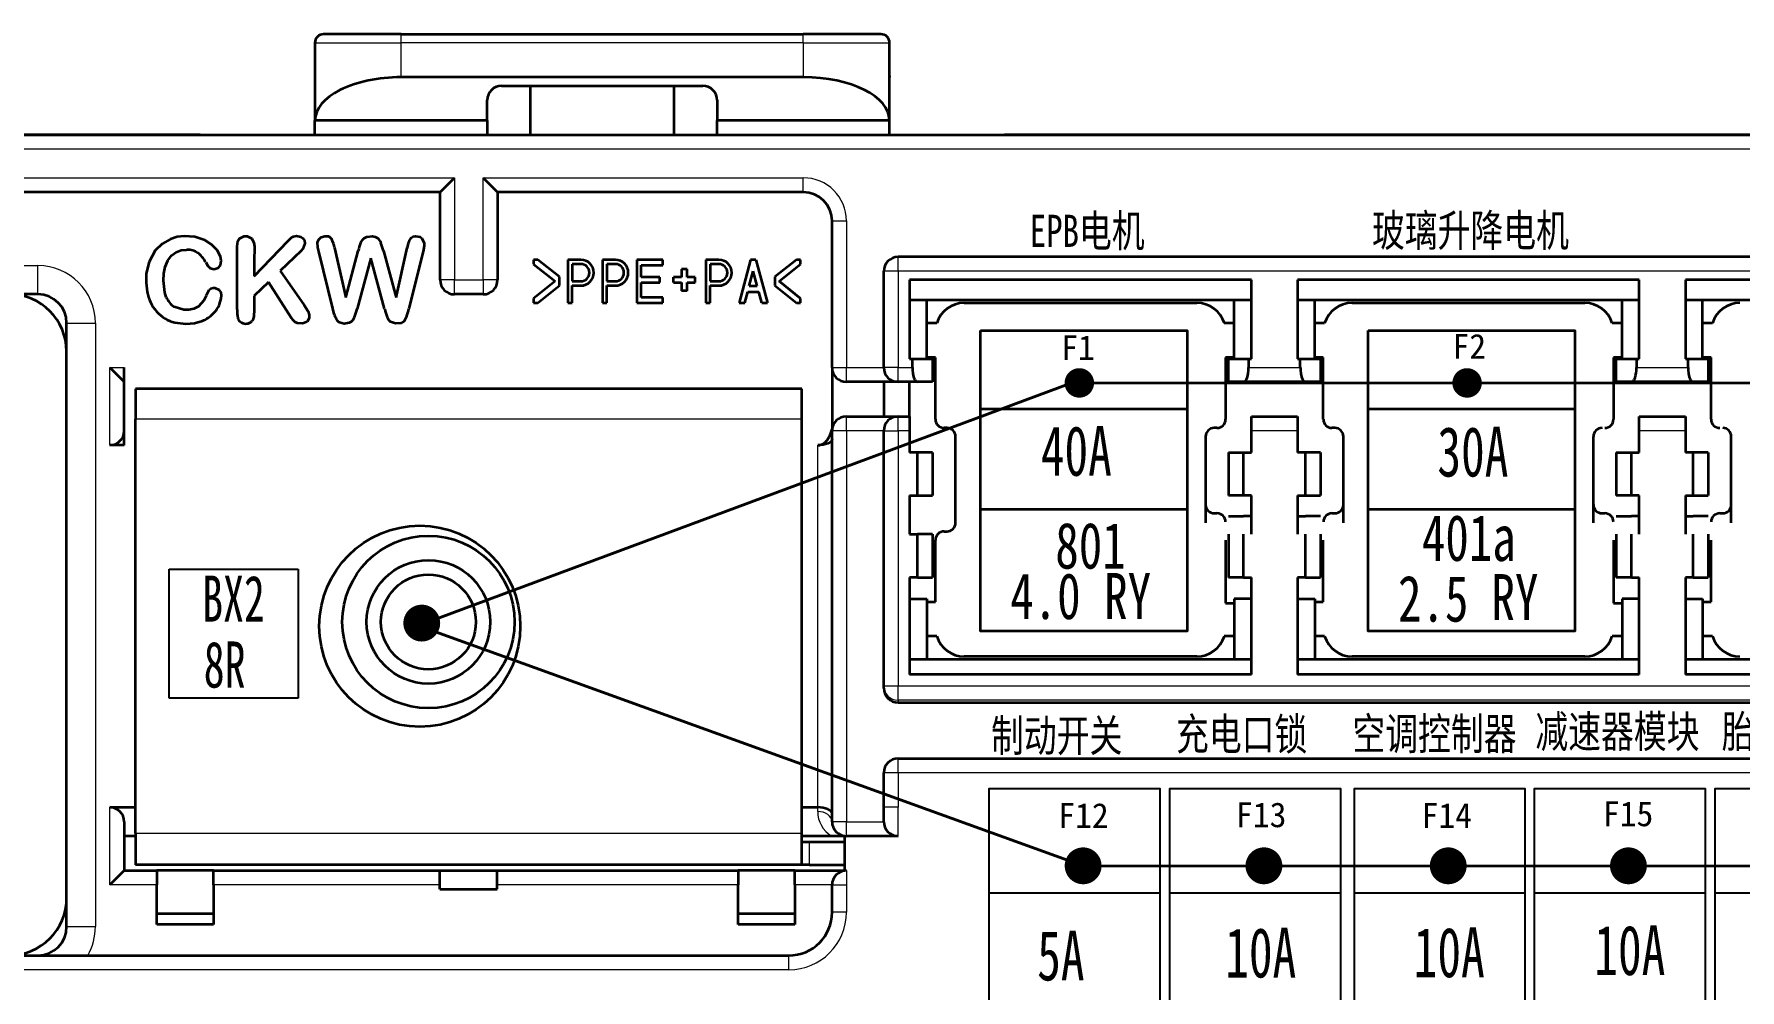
# Model space of a CAD drawing. Header units: millimetres. Extents: x 17 to 3784, y 12 to 1382.
# Drawn here: x 955.57 to 973.02, y 1097.18 to 1106.95 of the extents above; entities that cross this region are included whole.
import ezdxf

# ---------------------------------------------------------------- set-up
doc = ezdxf.new("R2010")
doc.units = ezdxf.units.MM
for name, color, linetype, lineweight in [('0层_1', 7, 'Continuous', 25), ('全部', 7, 'Continuous', 0), ('图层8-0000', 3, 'Continuous', 15), ('粗实线层', 7, 'Continuous', 35)]:
    doc.layers.add(name, color=color, linetype=linetype, lineweight=lineweight)
doc.styles.add('FangSong_GB2312_Style', font='simfang.ttf')
doc.styles.add('HZ', font='', dxfattribs={"width": 0.7})
doc.styles.add('HZTXT', font='', dxfattribs={"width": 0.75})
doc.styles.add('标准', font='', dxfattribs={"width": 0.667})
doc.styles.get('HZ').set_extended_font_data('宋体')
doc.styles.get('HZTXT').set_extended_font_data('宋体')
doc.styles.get('标准').set_extended_font_data('宋体')

# ---------------------------------------------------------------- blocks, each defined once
blk = doc.blocks.new('点_1')
at = {"ltscale": 0.5, "const_width": 1}
blk.add_lwpolyline([(-0.5, 0, 1), (0.5, 0, 1)], format="xyb", close=True, dxfattribs=at)

msp = doc.modelspace()

# ---------------------------------------------------------------- linework, layer by layer
at = {"color": 0, "lineweight": 35, "ltscale": 0.0675}
for p, q in [((959.328, 1106.946), (958.534, 1106.946)), ((964.235, 1106.946), (963.441, 1106.946)), ((958.446, 1106.858), (958.446, 1106.065)), ((964.323, 1106.065), (964.323, 1106.858)), ((956.494, 1102.745), (956.494, 1103.538))]:
    msp.add_line(p, q, dxfattribs=at)
at = {"color": 0, "lineweight": 35, "ltscale": 0.35}
for p, q in [((959.328, 1106.946), (963.441, 1106.946)), ((963.441, 1106.506), (959.328, 1106.506))]:
    msp.add_line(p, q, dxfattribs=at)
at = {"color": 0, "lineweight": 13, "ltscale": 0.0075}
for p, q in [((959.328, 1106.858), (959.328, 1106.946)), ((963.441, 1106.858), (963.441, 1106.946))]:
    msp.add_line(p, q, dxfattribs=at)
at = {"color": 0, "lineweight": 13, "ltscale": 0.075}
for p, q in [((958.446, 1106.858), (959.328, 1106.858)), ((963.441, 1106.858), (964.323, 1106.858))]:
    msp.add_line(p, q, dxfattribs=at)
at = {"color": 0, "lineweight": 13, "ltscale": 0.03}
for p, q in [((959.328, 1106.506), (959.328, 1106.858)), ((963.441, 1106.858), (963.441, 1106.506)), ((964.411, 1099.395), (964.411, 1099.043))]:
    msp.add_line(p, q, dxfattribs=at)
at = {"color": 0, "lineweight": 13, "ltscale": 0.35}
msp.add_line((963.441, 1106.858), (959.328, 1106.858), dxfattribs=at)
at = {"color": 0, "lineweight": 35, "ltscale": 0.175}
msp.add_line((960.356, 1106.418), (962.413, 1106.418), dxfattribs=at)
at = {"color": 0, "lineweight": 35, "ltscale": 0.0425}
for p, q in [((960.65, 1105.918), (960.65, 1106.418)), ((962.119, 1105.918), (962.119, 1106.418)), ((956.494, 1098.896), (956.494, 1098.396))]:
    msp.add_line(p, q, dxfattribs=at)
at = {"color": 0, "lineweight": 35, "ltscale": 0.001109}
msp.add_line((964.323, 1106.519), (964.323, 1106.506), dxfattribs=at)
at = {"color": 0, "lineweight": 35, "ltscale": 0.0175}
for p, q in [((960.209, 1106.065), (960.209, 1106.271)), ((962.56, 1106.271), (962.56, 1106.065)), ((964.558, 1103.626), (964.763, 1103.626)), ((967.79, 1103.626), (967.995, 1103.626)), ((968.524, 1103.626), (968.73, 1103.626)), ((971.756, 1103.626), (971.962, 1103.626)), ((972.491, 1103.626), (972.697, 1103.626))]:
    msp.add_line(p, q, dxfattribs=at)
at = {"color": 0, "lineweight": 35, "ltscale": 0.012501}
for p, q in [((958.446, 1105.918), (958.446, 1106.065)), ((960.209, 1106.065), (960.209, 1105.918)), ((962.56, 1105.918), (962.56, 1106.065)), ((964.323, 1105.918), (964.323, 1106.065))]:
    msp.add_line(p, q, dxfattribs=at)
at = {"color": 0, "lineweight": 35, "ltscale": 0.15}
for p, q in [((960.209, 1106.065), (958.446, 1106.065)), ((964.323, 1106.065), (962.56, 1106.065))]:
    msp.add_line(p, q, dxfattribs=at)
at = {"color": 0, "lineweight": 35}
for p, q in [((951.688, 1105.918), (1003.401, 1105.918)), ((974.461, 1105.918), (965.498, 1105.918)), ((991.913, 1104.669), (964.411, 1104.669)), ((955.907, 1097.823), (955.907, 1103.993)), ((963.426, 1103.32), (956.61, 1103.32)), ((964.411, 1100.115), (991.913, 1100.115)), ((964.411, 1099.542), (1001.286, 1099.542)), ((963.426, 1098.455), (956.61, 1098.455)), ((956.494, 1097.529), (963.294, 1097.529))]:
    msp.add_line(p, q, dxfattribs=at)
at = {"color": 0, "lineweight": 35, "ltscale": 0.475}
msp.add_line((957.271, 1105.918), (951.688, 1105.918), dxfattribs=at)
at = {"color": 0, "lineweight": 13}
for p, q in [((1003.401, 1105.771), (951.688, 1105.771)), ((991.913, 1104.522), (964.411, 1104.522)), ((956.201, 1103.993), (956.201, 1097.823)), ((963.426, 1103.009), (956.61, 1103.009)), ((964.411, 1100.284), (991.913, 1100.284)), ((991.913, 1100.137), (964.411, 1100.137)), ((1001.286, 1099.395), (964.411, 1099.395)), ((956.61, 1098.778), (963.426, 1098.778)), ((963.294, 1097.382), (956.494, 1097.382))]:
    msp.add_line(p, q, dxfattribs=at)
at = {"color": 0, "lineweight": 13, "ltscale": 0.4625}
msp.add_line((954.438, 1105.477), (959.873, 1105.477), dxfattribs=at)
at = {"color": 0, "lineweight": 35, "ltscale": 0.017678}
for p, q in [((959.727, 1105.33), (959.873, 1105.477)), ((960.167, 1105.477), (960.314, 1105.33)), ((956.348, 1103.538), (956.494, 1103.391)), ((956.494, 1098.396), (956.348, 1098.249))]:
    msp.add_line(p, q, dxfattribs=at)
at = {"color": 0, "lineweight": 13, "ltscale": 0.088752}
for p, q in [((959.873, 1105.477), (959.873, 1104.434)), ((960.167, 1104.434), (960.167, 1105.477))]:
    msp.add_line(p, q, dxfattribs=at)
at = {"color": 0, "lineweight": 13, "ltscale": 0.278568}
msp.add_line((960.167, 1105.477), (963.441, 1105.477), dxfattribs=at)
at = {"color": 0, "lineweight": 13, "ltscale": 0.0125}
for p, q in [((963.441, 1105.33), (963.441, 1105.477)), ((963.735, 1105.037), (963.882, 1105.037)), ((964.411, 1104.522), (964.411, 1104.669)), ((964.411, 1104.522), (964.264, 1104.522)), ((959.873, 1104.434), (959.727, 1104.434)), ((959.873, 1104.287), (959.873, 1104.434)), ((960.167, 1104.434), (960.167, 1104.287)), ((960.314, 1104.434), (960.167, 1104.434)), ((956.348, 1103.538), (956.494, 1103.538)), ((963.735, 1103.538), (963.882, 1103.538)), ((963.882, 1103.391), (963.882, 1103.538)), ((964.411, 1103.538), (964.264, 1103.538)), ((964.411, 1103.538), (964.558, 1103.538)), ((964.411, 1103.391), (964.411, 1103.538)), ((963.882, 1102.892), (963.882, 1103.039)), ((964.411, 1102.892), (964.411, 1103.039)), ((963.882, 1102.892), (963.735, 1102.892)), ((964.264, 1102.892), (964.411, 1102.892)), ((964.264, 1100.284), (964.411, 1100.284)), ((964.411, 1099.395), (964.411, 1099.542)), ((964.411, 1099.395), (964.264, 1099.395)), ((963.882, 1098.896), (963.735, 1098.896)), ((963.882, 1098.749), (963.882, 1098.896)), ((964.411, 1099.043), (964.264, 1099.043)), ((963.882, 1098.396), (963.882, 1098.249)), ((963.735, 1098.249), (963.882, 1098.249)), ((963.882, 1097.97), (963.735, 1097.97)), ((963.294, 1097.382), (963.294, 1097.529))]:
    msp.add_line(p, q, dxfattribs=at)
at = {"color": 0, "lineweight": 35, "ltscale": 0.4375}
msp.add_line((959.727, 1105.33), (954.585, 1105.33), dxfattribs=at)
at = {"color": 0, "lineweight": 35, "ltscale": 0.076252}
for p, q in [((959.727, 1104.434), (959.727, 1105.33)), ((960.314, 1105.33), (960.314, 1104.434))]:
    msp.add_line(p, q, dxfattribs=at)
at = {"color": 0, "lineweight": 35, "ltscale": 0.266068}
msp.add_line((963.441, 1105.33), (960.314, 1105.33), dxfattribs=at)
at = {"color": 0, "lineweight": 35, "ltscale": 0.1275}
msp.add_line((963.735, 1103.538), (963.735, 1105.037), dxfattribs=at)
at = {"color": 0, "lineweight": 13, "ltscale": 0.1275}
msp.add_line((963.882, 1105.037), (963.882, 1103.538), dxfattribs=at)
at = {"color": 0, "lineweight": 35, "ltscale": 0.042385}
msp.add_line((957.826, 1104.472), (958.171, 1104.832), dxfattribs=at)
at = {"color": 0, "lineweight": 35, "ltscale": 0.040427}
msp.add_line((957.651, 1104.301), (957.651, 1104.776), dxfattribs=at)
at = {"color": 0, "lineweight": 35, "ltscale": 0.025005}
msp.add_line((958.305, 1104.73), (958.091, 1104.528), dxfattribs=at)
at = {"color": 0, "lineweight": 35, "ltscale": 0.051157}
for p, q in [((958.629, 1104.142), (958.485, 1104.725)), ((959.552, 1104.725), (959.408, 1104.142))]:
    msp.add_line(p, q, dxfattribs=at)
at = {"color": 0, "lineweight": 35, "ltscale": 0.044134}
for p, q in [((958.647, 1104.762), (958.761, 1104.256)), ((959.276, 1104.256), (959.389, 1104.762))]:
    msp.add_line(p, q, dxfattribs=at)
at = {"color": 0, "lineweight": 35, "ltscale": 0.041717}
msp.add_line((958.761, 1104.256), (958.888, 1104.73), dxfattribs=at)
at = {"color": 0, "lineweight": 35, "ltscale": 0.045839}
msp.add_line((959.019, 1104.657), (958.877, 1104.138), dxfattribs=at)
at = {"color": 0, "lineweight": 35, "ltscale": 0.045794}
msp.add_line((959.159, 1104.138), (959.019, 1104.657), dxfattribs=at)
at = {"color": 0, "lineweight": 35, "ltscale": 0.041746}
msp.add_line((959.147, 1104.73), (959.276, 1104.256), dxfattribs=at)
at = {"color": 0, "lineweight": 13, "ltscale": 0.0875}
msp.add_line((954.585, 1104.581), (955.613, 1104.581), dxfattribs=at)
at = {"color": 0, "lineweight": 13, "ltscale": 0.025}
for p, q in [((955.613, 1104.287), (955.613, 1104.581)), ((959.873, 1104.434), (960.167, 1104.434)), ((955.907, 1103.993), (956.201, 1103.993)), ((964.411, 1098.749), (964.411, 1099.043)), ((955.907, 1097.823), (956.201, 1097.823))]:
    msp.add_line(p, q, dxfattribs=at)
at = {"color": 0, "lineweight": 35, "ltscale": 0.013371}
msp.add_line((957.826, 1104.629), (957.826, 1104.472), dxfattribs=at)
at = {"color": 0, "lineweight": 35, "ltscale": 0.036567}
msp.add_line((958.091, 1104.528), (958.337, 1104.175), dxfattribs=at)
at = {"color": 0, "lineweight": 35, "ltscale": 0.003749}
for p, q in [((960.725, 1104.64), (960.681, 1104.64)), ((960.681, 1104.199), (960.725, 1104.199)), ((962.444, 1104.199), (962.488, 1104.199))]:
    msp.add_line(p, q, dxfattribs=at)
at = {"color": 0, "lineweight": 35, "ltscale": 0.00375}
for p, q in [((960.681, 1104.64), (960.681, 1104.596)), ((963.414, 1104.596), (963.414, 1104.64)), ((960.681, 1104.243), (960.681, 1104.199)), ((963.414, 1104.199), (963.414, 1104.243))]:
    msp.add_line(p, q, dxfattribs=at)
at = {"color": 0, "lineweight": 35, "ltscale": 0.024012}
for p, q in [((960.681, 1104.596), (960.902, 1104.42)), ((960.946, 1104.464), (960.725, 1104.64)), ((963.37, 1104.64), (963.15, 1104.464)), ((963.194, 1104.42), (963.414, 1104.596)), ((960.902, 1104.42), (960.681, 1104.243)), ((960.725, 1104.199), (960.946, 1104.376)), ((963.15, 1104.376), (963.37, 1104.199)), ((963.414, 1104.243), (963.194, 1104.42))]:
    msp.add_line(p, q, dxfattribs=at)
at = {"color": 0, "lineweight": 35, "ltscale": 0.01125}
for p, q in [((961.166, 1104.64), (961.034, 1104.64)), ((961.519, 1104.64), (961.387, 1104.64))]:
    msp.add_line(p, q, dxfattribs=at)
at = {"color": 0, "lineweight": 35, "ltscale": 0.0375}
for p, q in [((961.034, 1104.64), (961.034, 1104.199)), ((961.387, 1104.64), (961.387, 1104.199)), ((961.739, 1104.64), (961.739, 1104.199)), ((962.444, 1104.64), (962.444, 1104.199)), ((964.609, 1102.231), (964.609, 1102.671)), ((964.763, 1102.671), (964.763, 1102.231)), ((967.79, 1102.671), (967.79, 1102.231)), ((967.944, 1102.231), (967.944, 1102.671)), ((968.576, 1102.231), (968.576, 1102.671)), ((968.73, 1102.671), (968.73, 1102.231)), ((971.756, 1102.671), (971.756, 1102.231)), ((971.911, 1102.231), (971.911, 1102.671)), ((972.542, 1102.231), (972.542, 1102.671)), ((972.697, 1102.671), (972.697, 1102.231)), ((964.609, 1101.393), (964.609, 1101.834)), ((964.763, 1101.834), (964.763, 1101.393)), ((967.79, 1101.834), (967.79, 1101.393)), ((967.944, 1101.393), (967.944, 1101.834)), ((968.576, 1101.393), (968.576, 1101.834)), ((968.73, 1101.834), (968.73, 1101.393)), ((971.756, 1101.834), (971.756, 1101.393)), ((971.911, 1101.393), (971.911, 1101.834)), ((972.542, 1101.393), (972.542, 1101.834)), ((972.697, 1101.834), (972.697, 1101.393))]:
    msp.add_line(p, q, dxfattribs=at)
at = {"color": 0, "lineweight": 35, "ltscale": 0.0075}
for p, q in [((961.166, 1104.596), (961.078, 1104.596)), ((961.519, 1104.596), (961.431, 1104.596)), ((962.577, 1104.596), (962.488, 1104.596)), ((960.946, 1104.376), (960.946, 1104.464)), ((961.078, 1104.42), (961.166, 1104.42)), ((961.078, 1104.376), (961.166, 1104.376)), ((961.431, 1104.42), (961.519, 1104.42)), ((961.431, 1104.376), (961.519, 1104.376)), ((962.488, 1104.42), (962.577, 1104.42)), ((962.488, 1104.376), (962.577, 1104.376)), ((963.15, 1104.464), (963.15, 1104.376)), ((964.558, 1103.538), (964.558, 1103.626)), ((964.793, 1103.641), (964.705, 1103.641)), ((967.849, 1103.641), (967.76, 1103.641)), ((967.995, 1103.626), (967.995, 1103.538)), ((968.524, 1103.538), (968.524, 1103.626)), ((968.759, 1103.641), (968.671, 1103.641)), ((971.815, 1103.641), (971.727, 1103.641)), ((971.962, 1103.626), (971.962, 1103.538)), ((972.491, 1103.538), (972.491, 1103.626)), ((972.726, 1103.641), (972.638, 1103.641)), ((964.705, 1101.143), (964.793, 1101.143)), ((967.76, 1101.129), (967.849, 1101.129)), ((968.671, 1101.143), (968.759, 1101.143)), ((971.727, 1101.129), (971.815, 1101.129)), ((972.638, 1101.143), (972.726, 1101.143))]:
    msp.add_line(p, q, dxfattribs=at)
at = {"color": 0, "lineweight": 35, "ltscale": 0.015}
for p, q in [((961.078, 1104.596), (961.078, 1104.42)), ((961.431, 1104.596), (961.431, 1104.42)), ((962.488, 1104.596), (962.488, 1104.42)), ((961.078, 1104.199), (961.078, 1104.376)), ((961.431, 1104.199), (961.431, 1104.376)), ((962.488, 1104.199), (962.488, 1104.376))]:
    msp.add_line(p, q, dxfattribs=at)
at = {"color": 0, "lineweight": 35, "ltscale": 0.022501}
for p, q in [((962.004, 1104.64), (961.739, 1104.64)), ((961.739, 1104.199), (962.004, 1104.199))]:
    msp.add_line(p, q, dxfattribs=at)
at = {"color": 0, "lineweight": 35, "ltscale": 0.010372}
msp.add_line((961.783, 1104.462), (961.783, 1104.584), dxfattribs=at)
at = {"color": 0, "lineweight": 35, "ltscale": 0.01875}
for p, q in [((961.783, 1104.584), (962.004, 1104.584)), ((962.004, 1104.255), (961.783, 1104.255)), ((964.528, 1102.892), (964.528, 1102.671)), ((968.025, 1102.671), (968.025, 1102.892)), ((968.495, 1102.892), (968.495, 1102.671)), ((971.991, 1102.671), (971.991, 1102.892)), ((972.462, 1102.892), (972.462, 1102.671)), ((964.528, 1101.393), (964.528, 1101.173)), ((968.025, 1101.173), (968.025, 1101.393)), ((968.495, 1101.393), (968.495, 1101.173)), ((971.991, 1101.173), (971.991, 1101.393)), ((972.462, 1101.393), (972.462, 1101.173))]:
    msp.add_line(p, q, dxfattribs=at)
at = {"color": 0, "lineweight": 35, "ltscale": 0.004787}
for p, q in [((962.004, 1104.584), (962.004, 1104.64)), ((962.252, 1104.544), (962.196, 1104.544)), ((961.974, 1104.406), (961.974, 1104.462)), ((962.114, 1104.406), (962.114, 1104.462)), ((962.252, 1104.323), (962.196, 1104.323)), ((962.334, 1104.406), (962.334, 1104.462)), ((962.004, 1104.199), (962.004, 1104.255))]:
    msp.add_line(p, q, dxfattribs=at)
at = {"color": 0, "lineweight": 35, "ltscale": 0.006982}
for p, q in [((962.196, 1104.544), (962.196, 1104.462)), ((962.252, 1104.462), (962.252, 1104.544)), ((962.196, 1104.406), (962.196, 1104.323)), ((962.334, 1104.462), (962.252, 1104.462)), ((962.252, 1104.323), (962.252, 1104.406)), ((962.252, 1104.406), (962.334, 1104.406))]:
    msp.add_line(p, q, dxfattribs=at)
at = {"color": 0, "lineweight": 35, "ltscale": 0.011249}
msp.add_line((962.577, 1104.64), (962.444, 1104.64), dxfattribs=at)
at = {"color": 0, "lineweight": 35, "ltscale": 0.038823}
for p, q in [((962.902, 1104.64), (962.784, 1104.199)), ((962.956, 1104.64), (963.074, 1104.199))]:
    msp.add_line(p, q, dxfattribs=at)
at = {"color": 0, "lineweight": 35, "ltscale": 0.013226}
for p in [(962.889, 1104.373), (962.969, 1104.373)]:
    msp.add_line(p, (962.929, 1104.523), dxfattribs=at)
at = {"color": 0, "lineweight": 35, "ltscale": 0.004556}
msp.add_line((962.956, 1104.64), (962.902, 1104.64), dxfattribs=at)
at = {"color": 0, "lineweight": 35, "ltscale": 0.003751}
for p, q in [((963.414, 1104.64), (963.37, 1104.64)), ((961.034, 1104.199), (961.078, 1104.199)), ((961.387, 1104.199), (961.431, 1104.199)), ((963.37, 1104.199), (963.414, 1104.199))]:
    msp.add_line(p, q, dxfattribs=at)
at = {"color": 0, "lineweight": 35, "ltscale": 0.08375}
msp.add_line((964.264, 1103.538), (964.264, 1104.522), dxfattribs=at)
at = {"color": 0, "lineweight": 13, "ltscale": 0.08375}
msp.add_line((964.411, 1104.522), (964.411, 1103.538), dxfattribs=at)
at = {"color": 0, "lineweight": 35, "ltscale": 0.016931}
msp.add_line((957.97, 1104.41), (957.826, 1104.272), dxfattribs=at)
at = {"color": 0, "lineweight": 35, "ltscale": 0.032397}
msp.add_line((958.177, 1104.091), (957.97, 1104.41), dxfattribs=at)
at = {"color": 0, "lineweight": 35, "ltscale": 0.016249}
for p, q in [((961.974, 1104.462), (961.783, 1104.462)), ((961.783, 1104.406), (961.974, 1104.406))]:
    msp.add_line(p, q, dxfattribs=at)
at = {"color": 0, "lineweight": 35, "ltscale": 0.012766}
msp.add_line((961.783, 1104.255), (961.783, 1104.406), dxfattribs=at)
at = {"color": 0, "lineweight": 35, "ltscale": 0.006981}
for p, q in [((962.196, 1104.462), (962.114, 1104.462)), ((962.114, 1104.406), (962.196, 1104.406))]:
    msp.add_line(p, q, dxfattribs=at)
at = {"color": 0, "lineweight": 35, "ltscale": 0.009978}
msp.add_line((962.842, 1104.199), (962.873, 1104.312), dxfattribs=at)
at = {"color": 0, "lineweight": 35, "ltscale": 0.009584}
msp.add_line((962.873, 1104.312), (962.986, 1104.312), dxfattribs=at)
at = {"color": 0, "lineweight": 35, "ltscale": 0.006847}
msp.add_line((962.889, 1104.373), (962.969, 1104.373), dxfattribs=at)
at = {"color": 0, "lineweight": 35, "ltscale": 0.009977}
msp.add_line((963.016, 1104.199), (962.986, 1104.312), dxfattribs=at)
at = {"color": 0, "lineweight": 35, "ltscale": 0.06875}
for p, q in [((964.528, 1104.434), (964.528, 1103.626)), ((968.025, 1103.626), (968.025, 1104.434)), ((968.495, 1104.434), (968.495, 1103.626)), ((971.991, 1103.626), (971.991, 1104.434)), ((972.462, 1104.434), (972.462, 1103.626))]:
    msp.add_line(p, q, dxfattribs=at)
at = {"color": 0, "lineweight": 35, "ltscale": 0.297499}
for p, q in [((968.025, 1104.434), (964.528, 1104.434)), ((971.991, 1104.434), (968.495, 1104.434)), ((975.958, 1104.434), (972.462, 1104.434)), ((964.528, 1104.229), (968.025, 1104.229)), ((968.495, 1104.229), (971.991, 1104.229)), ((972.462, 1104.229), (975.958, 1104.229)), ((964.528, 1100.556), (968.025, 1100.556)), ((968.495, 1100.556), (971.991, 1100.556)), ((972.462, 1100.556), (975.958, 1100.556)), ((968.025, 1100.402), (964.528, 1100.402)), ((971.991, 1100.402), (968.495, 1100.402)), ((975.958, 1100.402), (972.462, 1100.402))]:
    msp.add_line(p, q, dxfattribs=at)
at = {"color": 0, "lineweight": 35, "ltscale": 0.1}
msp.add_line((955.613, 1104.287), (954.438, 1104.287), dxfattribs=at)
at = {"color": 0, "lineweight": 35, "ltscale": 0.01441}
msp.add_line((957.65, 1104.132), (957.651, 1104.301), dxfattribs=at)
at = {"color": 0, "lineweight": 35, "ltscale": 0.004955}
msp.add_line((958.644, 1104.085), (958.629, 1104.142), dxfattribs=at)
at = {"color": 0, "lineweight": 35, "ltscale": 0.025}
msp.add_line((960.167, 1104.287), (959.873, 1104.287), dxfattribs=at)
at = {"color": 0, "lineweight": 35, "ltscale": 0.004951}
msp.add_line((962.784, 1104.199), (962.842, 1104.199), dxfattribs=at)
at = {"color": 0, "lineweight": 35, "ltscale": 0.004953}
msp.add_line((963.016, 1104.199), (963.074, 1104.199), dxfattribs=at)
at = {"color": 0, "lineweight": 35, "ltscale": 0.05125}
for p, q in [((964.705, 1103.626), (964.705, 1104.229)), ((967.849, 1103.626), (967.849, 1104.229)), ((968.671, 1103.626), (968.671, 1104.229)), ((971.815, 1103.626), (971.815, 1104.229)), ((972.638, 1103.626), (972.638, 1104.229))]:
    msp.add_line(p, q, dxfattribs=at)
at = {"color": 0, "lineweight": 35, "ltscale": 0.202501}
for p, q in [((965.087, 1104.199), (967.467, 1104.199)), ((969.053, 1104.199), (971.433, 1104.199)), ((967.467, 1100.585), (965.087, 1100.585)), ((971.433, 1100.585), (969.053, 1100.585))]:
    msp.add_line(p, q, dxfattribs=at)
at = {"color": 0, "lineweight": 35, "ltscale": 0.004687}
msp.add_line((958.206, 1104.044), (958.177, 1104.091), dxfattribs=at)
at = {"color": 0, "lineweight": 35, "ltscale": 0.008652}
for p, q in [((964.705, 1103.994), (964.806, 1103.994)), ((967.747, 1103.994), (967.849, 1103.994)), ((968.671, 1103.994), (968.773, 1103.994)), ((971.714, 1103.994), (971.815, 1103.994)), ((972.638, 1103.994), (972.74, 1103.994)), ((964.806, 1100.791), (964.705, 1100.791)), ((967.849, 1100.791), (967.747, 1100.791)), ((968.773, 1100.791), (968.671, 1100.791)), ((971.815, 1100.791), (971.714, 1100.791)), ((972.74, 1100.791), (972.638, 1100.791))]:
    msp.add_line(p, q, dxfattribs=at)
at = {"color": 0, "lineweight": 35, "ltscale": 0.002499}
for p, q in [((964.528, 1103.626), (964.558, 1103.626)), ((967.995, 1103.626), (968.025, 1103.626)), ((968.495, 1103.626), (968.524, 1103.626)), ((971.962, 1103.626), (971.991, 1103.626)), ((972.462, 1103.626), (972.491, 1103.626)), ((964.91, 1102.921), (964.881, 1102.921)), ((968.877, 1102.921), (968.848, 1102.921)), ((968.848, 1102.049), (968.877, 1102.049)), ((972.814, 1102.049), (972.844, 1102.049)), ((964.881, 1101.863), (964.91, 1101.863))]:
    msp.add_line(p, q, dxfattribs=at)
at = {"color": 0, "lineweight": 35, "ltscale": 0.02}
for p, q in [((964.763, 1103.626), (964.763, 1103.391)), ((967.79, 1103.391), (967.79, 1103.626)), ((968.73, 1103.626), (968.73, 1103.391)), ((971.756, 1103.391), (971.756, 1103.626)), ((972.697, 1103.626), (972.697, 1103.391))]:
    msp.add_line(p, q, dxfattribs=at)
at = {"color": 0, "lineweight": 35, "ltscale": 0.053751}
for p, q in [((964.793, 1103.009), (964.793, 1103.641)), ((967.76, 1103.641), (967.76, 1103.009)), ((968.759, 1103.009), (968.759, 1103.641)), ((971.727, 1103.641), (971.727, 1103.009)), ((972.726, 1103.009), (972.726, 1103.641)), ((964.793, 1101.143), (964.793, 1101.775)), ((968.759, 1101.143), (968.759, 1101.775)), ((972.726, 1101.143), (972.726, 1101.775))]:
    msp.add_line(p, q, dxfattribs=at)
at = {"color": 0, "lineweight": 13, "ltscale": 0.0675}
for p, q in [((956.348, 1102.745), (956.348, 1103.538)), ((956.348, 1098.249), (956.348, 1099.043))]:
    msp.add_line(p, q, dxfattribs=at)
at = {"color": 0, "lineweight": 35, "ltscale": 0.055}
msp.add_line((963.735, 1103.538), (963.735, 1102.892), dxfattribs=at)
at = {"color": 0, "lineweight": 13, "ltscale": 0.0325}
for p, q in [((963.882, 1103.538), (964.264, 1103.538)), ((964.264, 1102.892), (963.882, 1102.892)), ((963.882, 1098.896), (964.264, 1098.896))]:
    msp.add_line(p, q, dxfattribs=at)
at = {"color": 0, "lineweight": 13, "ltscale": 0.045}
for p, q in [((967.995, 1103.538), (968.524, 1103.538)), ((971.962, 1103.538), (972.491, 1103.538))]:
    msp.add_line(p, q, dxfattribs=at)
at = {"color": 0, "lineweight": 35, "ltscale": 0.026457}
for p, q in [((956.61, 1103.32), (956.61, 1103.009)), ((963.426, 1103.009), (963.426, 1103.32))]:
    msp.add_line(p, q, dxfattribs=at)
at = {"color": 0, "lineweight": 35, "ltscale": 0.045}
for p, q in [((964.411, 1103.391), (963.882, 1103.391)), ((963.882, 1103.039), (964.411, 1103.039)), ((964.411, 1098.749), (963.882, 1098.749))]:
    msp.add_line(p, q, dxfattribs=at)
at = {"color": 0, "lineweight": 35, "ltscale": 0.03}
for p, q in [((964.264, 1103.391), (964.264, 1103.039)), ((964.528, 1103.039), (964.528, 1103.391)), ((964.264, 1099.043), (964.264, 1099.395))]:
    msp.add_line(p, q, dxfattribs=at)
at = {"color": 0, "lineweight": 35, "ltscale": 0.016875}
msp.add_line((964.609, 1103.391), (964.411, 1103.391), dxfattribs=at)
at = {"color": 0, "lineweight": 35, "ltscale": 0.013126}
for p, q in [((964.763, 1103.391), (964.609, 1103.391)), ((967.944, 1103.391), (967.79, 1103.391)), ((968.73, 1103.391), (968.576, 1103.391)), ((971.911, 1103.391), (971.756, 1103.391)), ((972.697, 1103.391), (972.542, 1103.391)), ((964.763, 1102.671), (964.609, 1102.671)), ((967.79, 1102.671), (967.944, 1102.671)), ((968.73, 1102.671), (968.576, 1102.671)), ((971.756, 1102.671), (971.911, 1102.671)), ((972.697, 1102.671), (972.542, 1102.671)), ((964.609, 1102.231), (964.763, 1102.231)), ((967.944, 1102.231), (967.79, 1102.231)), ((968.576, 1102.231), (968.73, 1102.231)), ((971.911, 1102.231), (971.756, 1102.231)), ((972.542, 1102.231), (972.697, 1102.231)), ((967.79, 1102.019), (967.944, 1102.019)), ((968.73, 1102.019), (968.576, 1102.019)), ((971.756, 1102.019), (971.911, 1102.019)), ((972.697, 1102.019), (972.542, 1102.019)), ((964.763, 1101.834), (964.609, 1101.834)), ((964.609, 1101.393), (964.763, 1101.393)), ((967.944, 1101.393), (967.79, 1101.393)), ((968.576, 1101.393), (968.73, 1101.393)), ((971.911, 1101.393), (971.756, 1101.393)), ((972.542, 1101.393), (972.697, 1101.393))]:
    msp.add_line(p, q, dxfattribs=at)
at = {"color": 0, "lineweight": 35, "ltscale": 0.053749}
for p, q in [((968.576, 1103.391), (967.944, 1103.391)), ((972.542, 1103.391), (971.911, 1103.391))]:
    msp.add_line(p, q, dxfattribs=at)
at = {"color": 0, "lineweight": 35, "ltscale": 0.36}
for p, q in [((956.61, 1098.778), (956.61, 1103.009)), ((963.426, 1098.778), (963.426, 1103.009))]:
    msp.add_line(p, q, dxfattribs=at)
at = {"color": 0, "lineweight": 35, "ltscale": 0.010001}
msp.add_line((964.411, 1103.039), (964.528, 1103.039), dxfattribs=at)
at = {"color": 0, "lineweight": 35, "ltscale": 0.0125}
for p, q in [((964.528, 1103.039), (964.528, 1102.892)), ((968.025, 1102.892), (968.025, 1103.039)), ((968.495, 1103.039), (968.495, 1102.892)), ((971.991, 1102.892), (971.991, 1103.039)), ((972.462, 1103.039), (972.462, 1102.892)), ((956.494, 1102.745), (956.348, 1102.745)), ((964.264, 1098.896), (964.264, 1099.043)), ((956.83, 1098.396), (956.83, 1098.249)), ((957.41, 1098.249), (957.41, 1098.396)), ((959.723, 1098.249), (959.723, 1098.396)), ((960.31, 1098.249), (960.31, 1098.396)), ((962.776, 1098.396), (962.776, 1098.249)), ((963.356, 1098.249), (963.356, 1098.396))]:
    msp.add_line(p, q, dxfattribs=at)
at = {"color": 0, "lineweight": 35, "ltscale": 0.002501}
for p, q in [((967.672, 1102.921), (967.643, 1102.921)), ((967.643, 1102.049), (967.672, 1102.049)), ((971.61, 1102.049), (971.639, 1102.049))]:
    msp.add_line(p, q, dxfattribs=at)
at = {"color": 0, "lineweight": 35, "ltscale": 0.040001}
for p, q in [((968.025, 1103.039), (968.495, 1103.039)), ((971.991, 1103.039), (972.462, 1103.039))]:
    msp.add_line(p, q, dxfattribs=at)
at = {"color": 0, "lineweight": 13, "ltscale": 0.315}
msp.add_line((963.588, 1099.043), (963.588, 1102.745), dxfattribs=at)
at = {"color": 0, "lineweight": 35, "ltscale": 0.34}
msp.add_line((963.735, 1098.896), (963.735, 1102.892), dxfattribs=at)
at = {"color": 0, "lineweight": 13, "ltscale": 0.34}
msp.add_line((963.882, 1102.892), (963.882, 1098.896), dxfattribs=at)
at = {"color": 0, "lineweight": 35, "ltscale": 0.221876}
msp.add_line((964.264, 1100.284), (964.264, 1102.892), dxfattribs=at)
at = {"color": 0, "lineweight": 13, "ltscale": 0.010001}
msp.add_line((964.528, 1102.892), (964.411, 1102.892), dxfattribs=at)
at = {"color": 0, "lineweight": 13, "ltscale": 0.221876}
msp.add_line((964.411, 1102.892), (964.411, 1100.284), dxfattribs=at)
at = {"color": 0, "lineweight": 35, "ltscale": 0.075}
for p, q in [((964.998, 1101.951), (964.998, 1102.833)), ((967.555, 1102.833), (967.555, 1101.951)), ((968.965, 1101.951), (968.965, 1102.833)), ((971.521, 1102.833), (971.521, 1101.951)), ((972.932, 1101.951), (972.932, 1102.833))]:
    msp.add_line(p, q, dxfattribs=at)
at = {"color": 0, "lineweight": 13, "ltscale": 0.040001}
for p, q in [((968.495, 1102.892), (968.025, 1102.892)), ((972.462, 1102.892), (971.991, 1102.892))]:
    msp.add_line(p, q, dxfattribs=at)
at = {"color": 0, "lineweight": 35, "ltscale": 0.006874}
for p, q in [((964.609, 1102.671), (964.528, 1102.671)), ((967.944, 1102.671), (968.025, 1102.671)), ((968.576, 1102.671), (968.495, 1102.671)), ((971.911, 1102.671), (971.991, 1102.671)), ((972.542, 1102.671), (972.462, 1102.671)), ((964.528, 1102.231), (964.609, 1102.231)), ((968.025, 1102.231), (967.944, 1102.231)), ((968.495, 1102.231), (968.576, 1102.231)), ((971.991, 1102.231), (971.911, 1102.231)), ((972.462, 1102.231), (972.542, 1102.231)), ((968.025, 1102.019), (967.944, 1102.019)), ((968.495, 1102.019), (968.576, 1102.019)), ((971.991, 1102.019), (971.911, 1102.019)), ((972.462, 1102.019), (972.542, 1102.019)), ((964.528, 1101.834), (964.609, 1101.834)), ((964.609, 1101.393), (964.528, 1101.393)), ((967.944, 1101.393), (968.025, 1101.393)), ((968.576, 1101.393), (968.495, 1101.393)), ((971.911, 1101.393), (971.991, 1101.393)), ((972.542, 1101.393), (972.462, 1101.393))]:
    msp.add_line(p, q, dxfattribs=at)
at = {"color": 0, "lineweight": 35, "ltscale": 0.033752}
for p, q in [((964.528, 1102.231), (964.528, 1101.834)), ((968.025, 1101.834), (968.025, 1102.231)), ((968.495, 1102.231), (968.495, 1101.834)), ((971.991, 1101.834), (971.991, 1102.231)), ((972.462, 1102.231), (972.462, 1101.834))]:
    msp.add_line(p, q, dxfattribs=at)
at = {"color": 0, "lineweight": 35, "ltscale": 0.055002}
for p, q in [((967.76, 1101.775), (967.76, 1101.129)), ((971.727, 1101.775), (971.727, 1101.129))]:
    msp.add_line(p, q, dxfattribs=at)
at = {"color": 0}
for p, q in [((956.956, 1100.16), (956.956, 1101.478)), ((956.956, 1101.478), (958.274, 1101.478)), ((958.274, 1101.478), (958.274, 1100.16)), ((958.274, 1100.16), (956.956, 1100.16))]:
    msp.add_line(p, q, dxfattribs=at)
at = {"color": 0, "lineweight": 35, "ltscale": 0.065625}
for p, q in [((964.528, 1101.173), (964.528, 1100.402)), ((968.025, 1100.402), (968.025, 1101.173)), ((968.495, 1101.173), (968.495, 1100.402)), ((971.991, 1100.402), (971.991, 1101.173)), ((972.462, 1101.173), (972.462, 1100.402))]:
    msp.add_line(p, q, dxfattribs=at)
at = {"color": 0, "lineweight": 35, "ltscale": 0.014999}
for p, q in [((964.528, 1101.173), (964.705, 1101.173)), ((968.025, 1101.173), (967.849, 1101.173)), ((968.495, 1101.173), (968.671, 1101.173)), ((971.991, 1101.173), (971.815, 1101.173)), ((972.462, 1101.173), (972.638, 1101.173))]:
    msp.add_line(p, q, dxfattribs=at)
at = {"color": 0, "lineweight": 35, "ltscale": 0.0525}
for p, q in [((964.705, 1101.173), (964.705, 1100.556)), ((967.849, 1101.173), (967.849, 1100.556)), ((968.671, 1101.173), (968.671, 1100.556)), ((971.815, 1101.173), (971.815, 1100.556)), ((972.638, 1101.173), (972.638, 1100.556))]:
    msp.add_line(p, q, dxfattribs=at)
at = {"color": 0, "lineweight": 35, "ltscale": 0.001875}
msp.add_line((964.264, 1100.262), (964.264, 1100.284), dxfattribs=at)
at = {"color": 0, "lineweight": 13, "ltscale": 0.012498}
msp.add_line((964.411, 1100.137), (964.411, 1100.284), dxfattribs=at)
at = {"color": 0, "lineweight": 13, "ltscale": 0.001878}
msp.add_line((964.411, 1100.137), (964.411, 1100.115), dxfattribs=at)
at = {"color": 0, "lineweight": 35, "ltscale": 0.022311}
msp.add_line((956.348, 1099.043), (956.61, 1099.043), dxfattribs=at)
at = {"color": 0, "lineweight": 35, "ltscale": 0.013757}
msp.add_line((963.426, 1099.043), (963.588, 1099.043), dxfattribs=at)
at = {"color": 0, "lineweight": 13, "ltscale": 0.003661}
msp.add_line((963.588, 1099), (963.588, 1099.043), dxfattribs=at)
at = {"color": 0, "lineweight": 35, "ltscale": 0.009811}
msp.add_line((956.61, 1098.749), (956.494, 1098.749), dxfattribs=at)
at = {"color": 0, "lineweight": 35, "ltscale": 0.0275}
for p, q in [((956.61, 1098.778), (956.61, 1098.455)), ((963.426, 1098.455), (963.426, 1098.778))]:
    msp.add_line(p, q, dxfattribs=at)
at = {"color": 0, "lineweight": 35, "ltscale": 0.025732}
msp.add_line((963.729, 1098.749), (963.426, 1098.749), dxfattribs=at)
at = {"color": 0, "lineweight": 35, "ltscale": 0.011775}
msp.add_line((963.867, 1098.749), (963.729, 1098.749), dxfattribs=at)
at = {"color": 0, "lineweight": 35, "ltscale": 0.030125}
msp.add_line((963.867, 1098.395), (963.867, 1098.75), dxfattribs=at)
at = {"color": 0, "lineweight": 35, "ltscale": 0.00625}
for p, q in [((963.426, 1098.69), (963.5, 1098.69)), ((963.5, 1098.455), (963.426, 1098.455))]:
    msp.add_line(p, q, dxfattribs=at)
at = {"color": 0, "lineweight": 13, "ltscale": 0.02}
msp.add_line((963.5, 1098.69), (963.5, 1098.455), dxfattribs=at)
at = {"color": 0, "lineweight": 35, "ltscale": 0.031258}
for p, q in [((963.5, 1098.69), (963.867, 1098.69)), ((963.5, 1098.455), (963.867, 1098.455))]:
    msp.add_line(p, q, dxfattribs=at)
at = {"color": 0, "lineweight": 35, "ltscale": 0.028528}
msp.add_line((956.494, 1098.396), (956.83, 1098.396), dxfattribs=at)
at = {"color": 0, "lineweight": 35, "ltscale": 0.049359}
for p, q in [((957.41, 1098.396), (956.83, 1098.396)), ((963.356, 1098.396), (962.776, 1098.396)), ((957.41, 1097.955), (956.83, 1097.955)), ((963.356, 1097.955), (962.776, 1097.955)), ((957.41, 1097.846), (956.83, 1097.846)), ((963.356, 1097.846), (962.776, 1097.846))]:
    msp.add_line(p, q, dxfattribs=at)
at = {"color": 0, "lineweight": 35, "ltscale": 0.196793}
msp.add_line((957.41, 1098.396), (959.723, 1098.396), dxfattribs=at)
at = {"color": 0, "lineweight": 35, "ltscale": 0.05}
for p, q in [((959.723, 1098.396), (960.31, 1098.396)), ((959.723, 1098.206), (960.31, 1098.206))]:
    msp.add_line(p, q, dxfattribs=at)
at = {"color": 0, "lineweight": 35, "ltscale": 0.209772}
msp.add_line((960.31, 1098.396), (962.776, 1098.396), dxfattribs=at)
at = {"color": 0, "lineweight": 35, "ltscale": 0.043507}
msp.add_line((963.356, 1098.396), (963.867, 1098.396), dxfattribs=at)
at = {"color": 0, "lineweight": 13, "ltscale": 0.041028}
msp.add_line((956.83, 1098.249), (956.348, 1098.249), dxfattribs=at)
at = {"color": 0, "lineweight": 35, "ltscale": 0.034273}
for p, q in [((956.83, 1097.846), (956.83, 1098.249)), ((957.41, 1098.249), (957.41, 1097.846)), ((962.776, 1097.846), (962.776, 1098.249)), ((963.356, 1098.249), (963.356, 1097.846))]:
    msp.add_line(p, q, dxfattribs=at)
at = {"color": 0, "lineweight": 13, "ltscale": 0.196793}
msp.add_line((959.723, 1098.249), (957.41, 1098.249), dxfattribs=at)
at = {"color": 0, "lineweight": 35, "ltscale": 0.003663}
for p, q in [((959.723, 1098.206), (959.723, 1098.249)), ((960.31, 1098.206), (960.31, 1098.249))]:
    msp.add_line(p, q, dxfattribs=at)
at = {"color": 0, "lineweight": 13, "ltscale": 0.209772}
msp.add_line((962.776, 1098.249), (960.31, 1098.249), dxfattribs=at)
at = {"color": 0, "lineweight": 13, "ltscale": 0.032257}
msp.add_line((963.735, 1098.249), (963.356, 1098.249), dxfattribs=at)
at = {"color": 0, "lineweight": 35, "ltscale": 0.023753}
msp.add_line((963.735, 1097.97), (963.735, 1098.249), dxfattribs=at)
at = {"color": 0, "lineweight": 13, "ltscale": 0.023753}
msp.add_line((963.882, 1098.249), (963.882, 1097.97), dxfattribs=at)
at = {"color": 0, "lineweight": 35, "ltscale": 0.458932}
msp.add_line((951.101, 1097.529), (956.494, 1097.529), dxfattribs=at)
at = {"color": 0, "lineweight": 13, "ltscale": 0.458932}
msp.add_line((956.494, 1097.382), (951.101, 1097.382), dxfattribs=at)
at = {"color": 0, "lineweight": 35}
for points in [[(956.97, 1104.852), (956.884, 1104.804), (956.813, 1104.735), (956.75, 1104.62)], [(957.32, 1104.841), (957.218, 1104.875), (957.11, 1104.882), (957.039, 1104.873), (956.97, 1104.852)], [(957.446, 1104.737), (957.389, 1104.796), (957.32, 1104.841)], [(957.651, 1104.776), (957.659, 1104.829), (957.674, 1104.856)], [(957.674, 1104.856), (957.724, 1104.882), (957.752, 1104.881), (957.802, 1104.856)], [(957.802, 1104.856), (957.823, 1104.813), (957.827, 1104.776)], [(958.213, 1104.87), (958.227, 1104.877), (958.257, 1104.883), (958.302, 1104.873), (958.321, 1104.86)], [(958.321, 1104.86), (958.338, 1104.836), (958.344, 1104.807), (958.324, 1104.752), (958.305, 1104.73)], [(958.485, 1104.725), (958.476, 1104.766), (958.473, 1104.819), (958.485, 1104.846), (958.511, 1104.871), (958.546, 1104.882), (958.58, 1104.88), (958.596, 1104.874), (958.618, 1104.852)], [(958.95, 1104.862), (958.976, 1104.876), (959.034, 1104.882), (959.063, 1104.876), (959.088, 1104.861)], [(959.43, 1104.865), (959.451, 1104.877), (959.474, 1104.882), (959.521, 1104.874), (959.541, 1104.86)], [(959.541, 1104.86), (959.565, 1104.809), (959.563, 1104.781), (959.552, 1104.725)], [(956.897, 1104.427), (956.901, 1104.5), (956.915, 1104.569), (956.943, 1104.633), (956.98, 1104.682), (957.028, 1104.718), (957.079, 1104.737), (957.134, 1104.743)], [(957.329, 1104.615), (957.351, 1104.577), (957.375, 1104.554), (957.416, 1104.544), (957.458, 1104.557), (957.481, 1104.585), (957.489, 1104.63), (957.479, 1104.675), (957.446, 1104.737)], [(957.827, 1104.776), (957.827, 1104.767), (957.826, 1104.629)], [(956.75, 1104.62), (956.722, 1104.498), (956.72, 1104.404), (956.731, 1104.311)], [(956.926, 1104.259), (956.91, 1104.307), (956.897, 1104.427)], [(957.469, 1104.329), (957.427, 1104.35), (957.404, 1104.35), (957.381, 1104.344), (957.363, 1104.329)], [(957.472, 1104.185), (957.489, 1104.244), (957.492, 1104.274), (957.487, 1104.304), (957.469, 1104.329)], [(957.256, 1104.163), (957.209, 1104.139), (957.158, 1104.127), (957.105, 1104.127), (957.006, 1104.159)], [(957.335, 1104.273), (957.311, 1104.224), (957.256, 1104.163)], [(957.826, 1104.272), (957.826, 1104.13), (957.823, 1104.06), (957.812, 1104.027), (957.801, 1104.012)], [(958.337, 1104.175), (958.376, 1104.111), (958.388, 1104.076), (958.388, 1104.044), (958.366, 1104.007)], [(957.012, 1103.999), (957.126, 1103.986), (957.213, 1103.992), (957.296, 1104.015)], [(958.366, 1104.007), (958.32, 1103.987), (958.268, 1103.991), (958.245, 1104.002)], [(958.817, 1104.007), (958.796, 1103.994), (958.747, 1103.986), (958.699, 1103.998)], [(959.35, 1104.007), (959.326, 1103.993), (959.271, 1103.987), (959.22, 1104.006)], [(963.735, 1102.806), (963.73, 1102.79), (963.721, 1102.78), (963.693, 1102.763), (963.644, 1102.749), (963.588, 1102.745)], [(963.735, 1098.982), (963.73, 1098.998), (963.721, 1099.007), (963.693, 1099.024), (963.644, 1099.038), (963.588, 1099.043)]]:
    msp.add_lwpolyline(points, dxfattribs=at)
for centre, radius in [((959.519, 1100.894), 1.028), ((959.607, 1100.938), 0.881), ((959.607, 1100.938), 0.632), ((959.607, 1100.938), 0.485)]:
    msp.add_circle(centre, radius, dxfattribs=at)
for centre, radius, start, end in [((958.534, 1106.858), 0.0881, 90, 180), ((964.235, 1106.858), 0.0881, 0, 90), ((960.356, 1106.271), 0.147, 90.0003, 180), ((962.413, 1106.271), 0.147, 0, 90.0003), ((963.441, 1105.037), 0.294, 0, 90), ((958.402, 1104.621), 0.313, 127.252, 137.6999), ((958.309, 1104.703), 0.343, 9.9409, 25.6579), ((959.024, 1104.768), 0.12, 128.2478, 157.9794), ((959.011, 1104.769), 0.12, 22.1737, 50.1687), ((959.5, 1104.793), 0.1, 134.0309, 161.4734), ((957.088, 1104.496), 0.268, 26.1393, 53.2501), ((959.638, 1104.546), 0.772, 159.7855, 166.2088), ((957.973, 1104.425), 1.213, 14.5715, 18.7159), ((959.954, 1104.654), 0.575, 162.7038, 169.0836), ((964.411, 1104.522), 0.147, 90, 180), ((961.166, 1104.508), 0.132, 270, 90), ((961.166, 1104.508), 0.0881, 270, 90), ((961.519, 1104.508), 0.132, 270, 90), ((961.519, 1104.508), 0.0881, 270, 90), ((962.577, 1104.508), 0.132, 270, 90), ((962.577, 1104.508), 0.0881, 270, 90), ((957.178, 1104.401), 0.456, 191.417, 219.4163), ((957.515, 1104.219), 0.188, 144.0521, 163.1457), ((959.873, 1104.434), 0.147, 180, 270), ((960.167, 1104.434), 0.147, 270.0001, 0), ((955.319, 1103.7), 0.588, 0.3726, 89.5658), ((955.613, 1103.993), 0.294, 0, 90), ((957.125, 1104.335), 0.213, 201.0309, 236.1461), ((957.177, 1104.317), 0.323, 315.4507, 335.8362), ((958.755, 1104.15), 1.105, 180.9668, 184.2448), ((957.816, 1104.416), 1.097, 340.6538, 345.2954), ((960.193, 1104.408), 1.068, 194.6468, 199.479), ((958.342, 1104.396), 1.096, 341.8676, 346.569), ((965.087, 1103.905), 0.294, 90, 162.5424), ((967.467, 1103.905), 0.294, 17.4576, 90), ((969.053, 1103.905), 0.294, 90, 162.5424), ((971.433, 1103.905), 0.294, 17.4576, 90), ((973.02, 1103.905), 0.294, 90, 162.5424), ((957.082, 1104.324), 0.332, 219.6599, 257.932), ((957.175, 1104.316), 0.323, 291.8358, 315.8887), ((957.756, 1104.074), 0.103, 183.2682, 205.5004), ((957.736, 1104.072), 0.0851, 209.6666, 240.4226), ((957.739, 1104.074), 0.0879, 239.6453, 315.5787), ((958.32, 1104.112), 0.133, 210.6822, 235.4198), ((958.856, 1104.14), 0.219, 194.4047, 209.3507), ((958.746, 1104.079), 0.0935, 209.8053, 239.6387), ((958.745, 1104.096), 0.115, 308.8897, 337.836), ((959.285, 1104.091), 0.107, 201.5443, 232.2114), ((959.275, 1104.094), 0.115, 310.7806, 340.3659), ((963.882, 1103.538), 0.147, 180, 270), ((964.411, 1103.538), 0.147, 180, 270), ((963.39, 1102.988), 0.355, 333.6095, 346.9184), ((963.882, 1102.892), 0.147, 90, 180), ((964.411, 1102.892), 0.147, 90, 180), ((964.881, 1103.009), 0.0881, 180, 270), ((964.91, 1102.833), 0.0881, 360, 90), ((967.643, 1102.833), 0.0881, 90, 180), ((967.672, 1103.009), 0.0881, 270, 0), ((968.848, 1103.009), 0.0881, 180, 270), ((968.877, 1102.833), 0.0881, 360, 90), ((971.61, 1102.833), 0.0881, 90, 180), ((971.639, 1103.009), 0.0881, 270, 0), ((972.814, 1103.009), 0.0881, 180, 270), ((972.844, 1102.833), 0.0881, 360, 90), ((956.348, 1102.892), 0.147, 270.0013, 359.9995), ((967.643, 1102.137), 0.0881, 180, 270), ((967.672, 1101.96), 0.0881, 0, 90), ((968.848, 1101.96), 0.0881, 90, 180), ((968.877, 1102.137), 0.0881, 270, 360), ((971.61, 1102.137), 0.0881, 180, 270), ((971.639, 1101.96), 0.0881, 0, 90), ((972.814, 1101.96), 0.0881, 90, 180), ((972.844, 1102.137), 0.0881, 270, 360), ((964.881, 1101.775), 0.0881, 90, 180), ((964.91, 1101.951), 0.0881, 270, 360), ((965.087, 1100.879), 0.294, 197.4576, 270), ((967.467, 1100.879), 0.294, 270, 342.5424), ((969.053, 1100.879), 0.294, 197.4576, 270), ((971.433, 1100.879), 0.294, 270, 342.5424), ((973.02, 1100.879), 0.294, 197.4576, 270), ((964.411, 1100.262), 0.147, 179.9969, 269.9977), ((964.411, 1099.395), 0.147, 90, 180), ((956.348, 1098.896), 0.147, 359.9997, 90.0001), ((963.882, 1098.896), 0.147, 180, 270), ((964.411, 1098.896), 0.147, 180, 270), ((963.882, 1098.249), 0.147, 90, 180), ((955.319, 1098.117), 0.588, 270.0001, 0), ((963.294, 1097.97), 0.441, 270, 0), ((955.613, 1097.823), 0.294, 270, 0)]:
    msp.add_arc(centre, radius, start, end, dxfattribs=at)
at = {"color": 0, "lineweight": 13}
for centre, radius, start, end in [((963.441, 1105.037), 0.441, 360, 90), ((955.613, 1103.993), 0.588, 360, 90), ((963.882, 1099), 0.294, 179.9998, 238.5994), ((963.294, 1097.97), 0.588, 270, 0), ((955.613, 1097.823), 0.588, 330, 360)]:
    msp.add_arc(centre, radius, start, end, dxfattribs=at)
at = {"color": 0, "lineweight": 35}
for centre, major_axis, ratio, start_param, end_param in [((959.328, 1106.065), (0.881, 0), 0.5, 1.570796, 3.141593), ((963.441, 1106.065), (0.881, 0), 0.5, 0, 1.570796), ((956.065, 1103.173), (-1.191, -1.532), 0.285448, 3.157538, 3.357568), ((964.609, 1103.538), (0, -0.147), 0.35, 4.712389, 6.283185), ((967.944, 1103.538), (0, -0.147), 0.35, 6.283185, 7.853982), ((968.576, 1103.538), (0, -0.147), 0.35, 4.712389, 6.283185), ((971.911, 1103.538), (0, -0.147), 0.35, 6.283185, 7.853982), ((972.542, 1103.538), (0, -0.147), 0.35, 4.712389, 6.283185), ((963.588, 1102.953), (0, 0.208), 0.707107, 3.141593, 4.086539)]:
    msp.add_ellipse(centre, major_axis=major_axis, ratio=ratio, start_param=start_param, end_param=end_param, dxfattribs=at)
at = {"color": 0, "lineweight": 13}
for centre, major_axis, ratio, start_param, end_param in [((963.588, 1102.892), (0.147, 0), 0.707107, 5.657335, 6.283185), ((964.411, 1100.284), (-0.147, 0), 0.999922, 0, 1.570796), ((963.588, 1098.896), (0.147, 0), 0.707107, 6.283185, 7.853982)]:
    msp.add_ellipse(centre, major_axis=major_axis, ratio=ratio, start_param=start_param, end_param=end_param, dxfattribs=at)
at = {"layer": '0层_1', "color": 0, "lineweight": -2}
for p, q in [((967.09, 1098.165), (965.34, 1098.165)), ((968.939, 1098.165), (967.188, 1098.165)), ((970.824, 1098.165), (969.074, 1098.165)), ((972.667, 1098.165), (970.917, 1098.165)), ((974.514, 1098.165), (972.763, 1098.165))]:
    msp.add_line(p, q, dxfattribs=at)
for points in [[(967.09, 1095.68), (967.09, 1099.233), (965.34, 1099.233), (965.34, 1095.68)], [(968.939, 1095.68), (968.939, 1099.233), (967.188, 1099.233), (967.188, 1095.68)], [(970.824, 1095.68), (970.824, 1099.233), (969.074, 1099.233), (969.074, 1095.68)], [(972.667, 1095.68), (972.667, 1099.233), (970.917, 1099.233), (970.917, 1095.68)], [(974.514, 1095.68), (974.514, 1099.233), (972.763, 1099.233), (972.763, 1095.68)]]:
    msp.add_lwpolyline(points, close=True, dxfattribs=at)
at = {"layer": '粗实线层', "color": 4, "lineweight": 40}
for p, q in [((959.607, 1100.938), (966.188, 1103.381)), ((959.519, 1100.894), (966.303, 1098.445))]:
    msp.add_line(p, q, dxfattribs=at)
at = {"layer": '粗实线层', "color": 4}
for p, q in [((966.264, 1103.381), (990.063, 1103.381)), ((966.303, 1098.445), (997.873, 1098.445))]:
    msp.add_line(p, q, dxfattribs=at)
at = {"layer": '粗实线层', "color": 0}
for p, q in [((965.252, 1103.117), (967.367, 1103.117)), ((969.218, 1103.117), (971.333, 1103.117)), ((965.252, 1102.089), (967.367, 1102.089)), ((969.218, 1102.089), (971.333, 1102.089))]:
    msp.add_line(p, q, dxfattribs=at)
for points in [[(965.252, 1103.916), (967.367, 1103.916), (967.367, 1100.845), (965.252, 1100.845)], [(969.218, 1103.916), (971.333, 1103.916), (971.333, 1100.845), (969.218, 1100.845)]]:
    msp.add_lwpolyline(points, close=True, dxfattribs=at)

# ---------------------------------------------------------------- block references
at = {"layer": '全部', "color": 0, "lineweight": 5, "xscale": 0.1506785280000343, "yscale": 0.1506785280000343, "zscale": 0.1506785280000343, "rotation": 90}
for p in [(966.264, 1103.381), (970.23, 1103.381)]:
    msp.add_blockref('点_1', p, dxfattribs=at)
at = {"layer": '全部', "color": 0, "lineweight": 5, "xscale": 0.18834816, "yscale": 0.18834816, "zscale": 0.18834816}
for p in [(959.539, 1100.926), (966.303, 1098.445), (968.152, 1098.445), (970.037, 1098.445), (971.88, 1098.445)]:
    msp.add_blockref('点_1', p, dxfattribs=at)

# ---------------------------------------------------------------- texts
at = {"color": 0, "linetype": 'Continuous', "style": 'FangSong_GB2312_Style'}
for s, p in [('F1', (966.078, 1103.616)), ('F2', (970.08, 1103.629)), ('F12', (966.048, 1098.833)), ('F13', (967.866, 1098.84)), ('F14', (969.764, 1098.833)), ('F15', (971.618, 1098.85))]:
    msp.add_text(s, height=0.2531, dxfattribs=at).set_placement(p)
at = {"layer": '0层_1', "color": 0, "lineweight": -2, "char_height": 0.32821, "attachment_point": 7, "style": 'HZ'}
for s, insert in [('{\\W0.75;EPB电机}', (965.758, 1104.736)), ('{\\W0.75;玻璃升降电机}', (969.257, 1104.739)), ('{\\W0.75;制动开关}', (965.361, 1099.575)), ('{\\W0.75;充电口锁}', (967.253, 1099.591)), ('{\\W0.75;空调控制器}', (969.057, 1099.595)), ('{\\W0.75;减速器模块}', (970.928, 1099.616)), ('{\\W0.75;胎压模块}', (972.835, 1099.617))]:
    msp.add_mtext(s, dxfattribs=dict(at, insert=insert))
at = {"layer": '0层_1', "color": 0, "lineweight": -2, "char_height": 0.5085, "width": 2.1084, "attachment_point": 7, "style": 'HZ'}
for s, insert in [('40A', (965.87, 1102.424)), ('30A', (969.926, 1102.416)), ('5A', (965.833, 1097.265)), ('10A', (967.756, 1097.295)), ('10A', (969.684, 1097.298)), ('10A', (971.531, 1097.32))]:
    msp.add_mtext(s, dxfattribs=dict(at, insert=insert))
at = {"layer": '图层8-0000', "color": 0, "char_height": 0.4709, "attachment_point": 1, "style": 'HZTXT'}
for s, insert, width in [('801', (966.018, 1101.954), 2.73785), ('401a', (969.767, 1102.033), 1.39217), ('4.0 RY', (965.557, 1101.438), 1.93154), ('2.5', (969.523, 1101.412), 1.39217), ('RY', (970.479, 1101.427), 1.39217)]:
    msp.add_mtext(s, dxfattribs=dict(at, insert=insert, width=width))
at = {"layer": '粗实线层', "color": 0, "char_height": 0.4709, "width": 0.66698, "attachment_point": 1, "style": '标准'}
for s, insert in [('BX2', (957.293, 1101.412)), ('8R', (957.309, 1100.738))]:
    msp.add_mtext(s, dxfattribs=dict(at, insert=insert))

doc.saveas('drawing.dxf')
